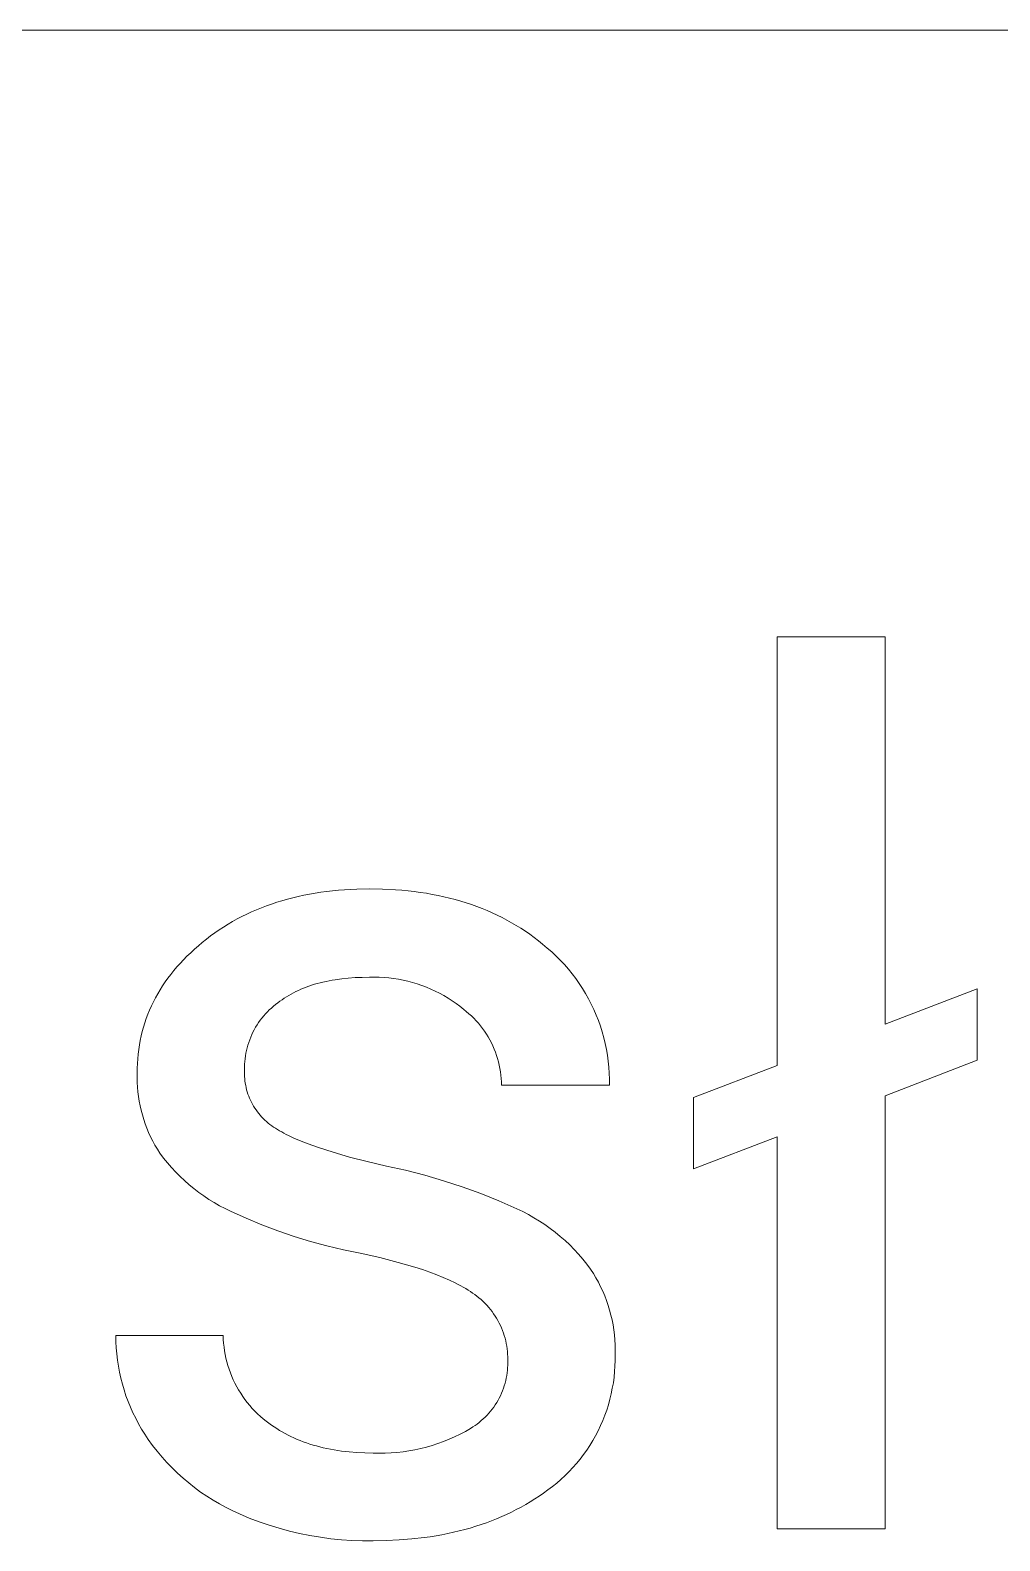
# Model space of a CAD drawing. Header units: millimetres. Extents: x -2542 to 6192, y -257 to 5845.
# Drawn here: x 4068.1 to 4163, y 572 to 719.8 of the extents above; entities that cross this region are included whole.
import ezdxf

# ---------------------------------------------------------------- set-up
doc = ezdxf.new("R2010")
doc.units = ezdxf.units.MM
doc.header["$MEASUREMENT"] = 0
doc.layers.add('Domyślny', color=7, linetype='Continuous', true_color=0x000000)

msp = doc.modelspace()

# ---------------------------------------------------------------- linework, layer by layer
at = {"layer": 'Domyślny', "color": 18, "lineweight": 15, "true_color": 0x000000}
for p, q in [((6183.9, 719.77), (2891.58, 719.77)), ((4141.21, 618.51), (4141.21, 660.45)), ((4141.21, 660.45), (4151.77, 660.45)), ((4151.77, 660.45), (4151.77, 622.55)), ((4094.9, 635.17), (4095.45, 635.28)), ((4095.45, 635.28), (4096.01, 635.38)), ((4096.01, 635.38), (4096.57, 635.46)), ((4096.57, 635.46), (4097.14, 635.54)), ((4097.14, 635.54), (4097.72, 635.61)), ((4097.72, 635.61), (4098.3, 635.66)), ((4098.3, 635.66), (4098.89, 635.71)), ((4098.89, 635.71), (4099.49, 635.75)), ((4099.49, 635.75), (4100.1, 635.77)), ((4100.1, 635.77), (4101.33, 635.79)), ((4101.33, 635.79), (4102.61, 635.77)), ((4102.61, 635.77), (4103.87, 635.71)), ((4103.87, 635.71), (4104.49, 635.66)), ((4104.49, 635.66), (4105.1, 635.6)), ((4105.1, 635.6), (4105.7, 635.53)), ((4105.7, 635.53), (4106.3, 635.45)), ((4106.3, 635.45), (4106.89, 635.36)), ((4106.89, 635.36), (4107.47, 635.26)), ((4107.47, 635.26), (4108.04, 635.15)), ((4090.27, 633.75), (4090.76, 633.95)), ((4090.76, 633.95), (4091.25, 634.14)), ((4091.25, 634.14), (4091.75, 634.31)), ((4091.75, 634.31), (4092.26, 634.48)), ((4092.26, 634.48), (4092.77, 634.64)), ((4092.77, 634.64), (4093.3, 634.79)), ((4093.3, 634.79), (4093.82, 634.93)), ((4093.82, 634.93), (4094.36, 635.06)), ((4094.36, 635.06), (4094.9, 635.17)), ((4108.04, 635.15), (4108.6, 635.03)), ((4108.6, 635.03), (4109.16, 634.9)), ((4109.16, 634.9), (4109.71, 634.76)), ((4109.71, 634.76), (4110.25, 634.6)), ((4110.25, 634.6), (4110.78, 634.44)), ((4110.78, 634.44), (4111.31, 634.26)), ((4111.31, 634.26), (4111.83, 634.08)), ((4111.83, 634.08), (4112.34, 633.88)), ((4112.34, 633.88), (4112.84, 633.68)), ((4087.06, 632.06), (4087.5, 632.34)), ((4087.5, 632.34), (4087.94, 632.6)), ((4087.94, 632.6), (4088.39, 632.85)), ((4088.39, 632.85), (4088.85, 633.09)), ((4088.85, 633.09), (4089.32, 633.32)), ((4089.32, 633.32), (4089.79, 633.54)), ((4089.79, 633.54), (4090.27, 633.75)), ((4112.84, 633.68), (4113.33, 633.46)), ((4113.33, 633.46), (4113.82, 633.23)), ((4113.82, 633.23), (4114.3, 633)), ((4114.3, 633), (4114.77, 632.75)), ((4114.77, 632.75), (4115.23, 632.49)), ((4115.23, 632.49), (4115.69, 632.22)), ((4084.98, 630.56), (4085.38, 630.88)), ((4085.38, 630.88), (4085.79, 631.19)), ((4085.79, 631.19), (4086.21, 631.49)), ((4086.21, 631.49), (4086.63, 631.78)), ((4086.63, 631.78), (4087.06, 632.06)), ((4115.69, 632.22), (4116.14, 631.94)), ((4116.14, 631.94), (4116.58, 631.65)), ((4116.58, 631.65), (4117.01, 631.35)), ((4117.01, 631.35), (4117.43, 631.04)), ((4117.43, 631.04), (4117.85, 630.71)), ((4083.48, 629.21), (4083.84, 629.55)), ((4083.84, 629.55), (4084.21, 629.89)), ((4084.21, 629.89), (4084.59, 630.23)), ((4084.59, 630.23), (4084.98, 630.56)), ((4117.85, 630.71), (4118.25, 630.38)), ((4118.25, 630.38), (4118.71, 630.01)), ((4118.71, 630.01), (4119.15, 629.63)), ((4119.15, 629.63), (4119.58, 629.23)), ((4082.18, 627.8), (4082.49, 628.16)), ((4082.49, 628.16), (4082.81, 628.51)), ((4082.81, 628.51), (4083.14, 628.87)), ((4083.14, 628.87), (4083.48, 629.21)), ((4119.58, 629.23), (4119.99, 628.81)), ((4119.99, 628.81), (4120.39, 628.39)), ((4120.39, 628.39), (4120.78, 627.94)), ((4120.78, 627.94), (4121.15, 627.49)), ((4081.09, 626.31), (4081.34, 626.69)), ((4081.34, 626.69), (4081.61, 627.06)), ((4081.61, 627.06), (4081.89, 627.43)), ((4081.89, 627.43), (4082.18, 627.8)), ((4095.94, 626.46), (4095.67, 626.37)), ((4096.22, 626.54), (4095.94, 626.46)), ((4096.5, 626.61), (4096.22, 626.54)), ((4096.78, 626.68), (4096.5, 626.61)), ((4097.08, 626.75), (4096.78, 626.68)), ((4097.37, 626.81), (4097.08, 626.75)), ((4097.67, 626.86), (4097.37, 626.81)), ((4097.98, 626.91), (4097.67, 626.86)), ((4098.61, 627), (4097.98, 626.91)), ((4099.26, 627.07), (4098.61, 627)), ((4099.93, 627.12), (4099.26, 627.07)), ((4100.62, 627.14), (4099.93, 627.12)), ((4101.33, 627.15), (4100.62, 627.14)), ((4101.8, 627.16), (4101.33, 627.15)), ((4102.27, 627.15), (4101.8, 627.16)), ((4102.75, 627.13), (4102.27, 627.15)), ((4103.22, 627.09), (4102.75, 627.13)), ((4103.69, 627.03), (4103.22, 627.09)), ((4104.16, 626.96), (4103.69, 627.03)), ((4104.63, 626.87), (4104.16, 626.96)), ((4105.09, 626.76), (4104.63, 626.87)), ((4105.55, 626.64), (4105.09, 626.76)), ((4106, 626.51), (4105.55, 626.64)), ((4106.45, 626.35), (4106, 626.51)), ((4121.15, 627.49), (4121.5, 627.02)), ((4121.5, 627.02), (4121.84, 626.54)), ((4121.84, 626.54), (4122.16, 626.05)), ((4080.19, 624.75), (4080.4, 625.15)), ((4080.4, 625.15), (4080.62, 625.54)), ((4080.62, 625.54), (4080.85, 625.93)), ((4080.85, 625.93), (4081.09, 626.31)), ((4092.78, 624.96), (4092.57, 624.81)), ((4093, 625.1), (4092.78, 624.96)), ((4093.21, 625.24), (4093, 625.1)), ((4093.44, 625.38), (4093.21, 625.24)), ((4093.67, 625.51), (4093.44, 625.38)), ((4093.9, 625.63), (4093.67, 625.51)), ((4094.14, 625.75), (4093.9, 625.63)), ((4094.38, 625.87), (4094.14, 625.75)), ((4094.63, 625.98), (4094.38, 625.87)), ((4094.88, 626.09), (4094.63, 625.98)), ((4095.14, 626.19), (4094.88, 626.09)), ((4095.4, 626.28), (4095.14, 626.19)), ((4095.67, 626.37), (4095.4, 626.28)), ((4106.89, 626.18), (4106.45, 626.35)), ((4107.33, 626), (4106.89, 626.18)), ((4107.76, 625.8), (4107.33, 626)), ((4108.18, 625.59), (4107.76, 625.8)), ((4108.6, 625.36), (4108.18, 625.59)), ((4109.01, 625.12), (4108.6, 625.36)), ((4109.41, 624.86), (4109.01, 625.12)), ((4122.16, 626.05), (4122.46, 625.55)), ((4122.46, 625.55), (4122.75, 625.04)), ((4122.75, 625.04), (4123.02, 624.52)), ((4151.77, 622.55), (4160.76, 626.01)), ((4160.76, 626.01), (4160.76, 619.03)), ((4079.5, 623.12), (4079.65, 623.53)), ((4079.65, 623.53), (4079.82, 623.94)), ((4079.82, 623.94), (4080, 624.35)), ((4080, 624.35), (4080.19, 624.75)), ((4091.16, 623.57), (4090.98, 623.37)), ((4091.34, 623.77), (4091.16, 623.57)), ((4091.53, 623.96), (4091.34, 623.77)), ((4091.73, 624.14), (4091.53, 623.96)), ((4091.94, 624.32), (4091.73, 624.14)), ((4092.15, 624.49), (4091.94, 624.32)), ((4092.37, 624.65), (4092.15, 624.49)), ((4092.57, 624.81), (4092.37, 624.65)), ((4109.8, 624.59), (4109.41, 624.86)), ((4110.18, 624.31), (4109.8, 624.59)), ((4110.55, 624.01), (4110.18, 624.31)), ((4110.8, 623.81), (4110.55, 624.01)), ((4111.05, 623.59), (4110.8, 623.81)), ((4111.3, 623.37), (4111.05, 623.59)), ((4123.02, 624.52), (4123.27, 623.99)), ((4123.27, 623.99), (4123.5, 623.46)), ((4123.5, 623.46), (4123.72, 622.91)), ((4079.11, 621.85), (4079.23, 622.28)), ((4079.23, 622.28), (4079.36, 622.7)), ((4079.36, 622.7), (4079.5, 623.12)), ((4090.06, 622.02), (4089.93, 621.78)), ((4090.19, 622.26), (4090.06, 622.02)), ((4090.33, 622.49), (4090.19, 622.26)), ((4090.48, 622.72), (4090.33, 622.49)), ((4090.64, 622.94), (4090.48, 622.72)), ((4090.8, 623.16), (4090.64, 622.94)), ((4090.98, 623.37), (4090.8, 623.16)), ((4111.53, 623.14), (4111.3, 623.37)), ((4111.76, 622.9), (4111.53, 623.14)), ((4111.98, 622.65), (4111.76, 622.9)), ((4112.19, 622.4), (4111.98, 622.65)), ((4112.39, 622.13), (4112.19, 622.4)), ((4112.58, 621.87), (4112.39, 622.13)), ((4123.72, 622.91), (4123.91, 622.36)), ((4123.91, 622.36), (4124.09, 621.8)), ((4078.77, 620.09), (4078.83, 620.54)), ((4078.83, 620.54), (4078.91, 620.98)), ((4078.91, 620.98), (4079.01, 621.42)), ((4079.01, 621.42), (4079.11, 621.85)), ((4089.43, 620.52), (4089.36, 620.26)), ((4089.52, 620.78), (4089.43, 620.52)), ((4089.61, 621.04), (4089.52, 620.78)), ((4089.71, 621.29), (4089.61, 621.04)), ((4089.82, 621.54), (4089.71, 621.29)), ((4089.93, 621.78), (4089.82, 621.54)), ((4112.76, 621.59), (4112.58, 621.87)), ((4112.93, 621.31), (4112.76, 621.59)), ((4113.09, 621.02), (4112.93, 621.31)), ((4113.25, 620.73), (4113.09, 621.02)), ((4113.39, 620.43), (4113.25, 620.73)), ((4124.09, 621.8), (4124.25, 621.24)), ((4124.25, 621.24), (4124.39, 620.67)), ((4124.39, 620.67), (4124.5, 620.09)), ((4078.64, 618.72), (4078.67, 619.18)), ((4078.67, 619.18), (4078.71, 619.64)), ((4078.71, 619.64), (4078.77, 620.09)), ((4089.16, 619.19), (4089.14, 618.92)), ((4089.2, 619.46), (4089.16, 619.19)), ((4089.24, 619.73), (4089.2, 619.46)), ((4089.3, 620), (4089.24, 619.73)), ((4089.36, 620.26), (4089.3, 620)), ((4113.52, 620.13), (4113.39, 620.43)), ((4113.64, 619.82), (4113.52, 620.13)), ((4113.75, 619.51), (4113.64, 619.82)), ((4113.85, 619.2), (4113.75, 619.51)), ((4113.94, 618.88), (4113.85, 619.2)), ((4124.5, 620.09), (4124.6, 619.52)), ((4124.6, 619.52), (4124.68, 618.94)), ((4160.76, 619.03), (4151.77, 615.57)), ((4078.61, 617.79), (4078.62, 618.26)), ((4078.61, 617.33), (4078.61, 617.79)), ((4078.62, 618.26), (4078.64, 618.72)), ((4089.11, 618.11), (4089.1, 617.89)), ((4089.1, 617.89), (4089.1, 617.67)), ((4089.1, 617.67), (4089.11, 617.45)), ((4089.12, 618.65), (4089.11, 618.38)), ((4089.11, 618.38), (4089.11, 618.11)), ((4089.14, 618.92), (4089.12, 618.65)), ((4114.01, 618.56), (4113.94, 618.88)), ((4114.08, 618.24), (4114.01, 618.56)), ((4114.13, 617.91), (4114.08, 618.24)), ((4114.18, 617.58), (4114.13, 617.91)), ((4114.21, 617.26), (4114.18, 617.58)), ((4124.68, 618.94), (4124.74, 618.35)), ((4124.74, 618.35), (4124.78, 617.77)), ((4124.78, 617.77), (4124.8, 617.18)), ((4133.01, 615.4), (4141.21, 618.51)), ((4078.62, 616.87), (4078.61, 617.33)), ((4078.64, 616.41), (4078.62, 616.87)), ((4078.68, 615.95), (4078.64, 616.41)), ((4089.11, 617.45), (4089.13, 617.23)), ((4089.13, 617.23), (4089.15, 617.01)), ((4089.15, 617.01), (4089.18, 616.8)), ((4089.18, 616.8), (4089.22, 616.58)), ((4089.22, 616.58), (4089.26, 616.37)), ((4089.26, 616.37), (4089.31, 616.15)), ((4089.31, 616.15), (4089.37, 615.94)), ((4114.23, 616.93), (4114.21, 617.26)), ((4114.24, 616.6), (4114.23, 616.93)), ((4124.8, 616.6), (4114.24, 616.6)), ((4124.8, 617.18), (4124.8, 616.6)), ((4078.74, 615.49), (4078.68, 615.95)), ((4078.81, 615.04), (4078.74, 615.49)), ((4078.9, 614.59), (4078.81, 615.04)), ((4079, 614.14), (4078.9, 614.59)), ((4089.37, 615.94), (4089.44, 615.73)), ((4089.44, 615.73), (4089.52, 615.53)), ((4089.52, 615.53), (4089.6, 615.32)), ((4089.6, 615.32), (4089.69, 615.12)), ((4089.69, 615.12), (4089.78, 614.92)), ((4089.78, 614.92), (4089.88, 614.73)), ((4089.88, 614.73), (4089.99, 614.54)), ((4133.01, 608.42), (4133.01, 615.4)), ((4151.77, 615.57), (4151.77, 573.2)), ((4079.12, 613.69), (4079, 614.14)), ((4079.25, 613.25), (4079.12, 613.69)), ((4079.39, 612.82), (4079.25, 613.25)), ((4089.99, 614.54), (4090.11, 614.35)), ((4090.11, 614.35), (4090.23, 614.17)), ((4090.23, 614.17), (4090.36, 613.99)), ((4090.36, 613.99), (4090.49, 613.82)), ((4090.49, 613.82), (4090.64, 613.65)), ((4090.64, 613.65), (4090.78, 613.49)), ((4090.78, 613.49), (4090.93, 613.33)), ((4090.93, 613.33), (4091.09, 613.18)), ((4091.09, 613.18), (4091.25, 613.03)), ((4079.56, 612.39), (4079.39, 612.82)), ((4079.73, 611.96), (4079.56, 612.39)), ((4079.92, 611.54), (4079.73, 611.96)), ((4091.25, 613.03), (4091.42, 612.89)), ((4091.42, 612.89), (4091.59, 612.75)), ((4091.59, 612.75), (4091.77, 612.62)), ((4091.77, 612.62), (4091.95, 612.5)), ((4091.95, 612.5), (4092.14, 612.38)), ((4092.14, 612.38), (4092.33, 612.26)), ((4092.33, 612.26), (4092.53, 612.14)), ((4092.53, 612.14), (4092.74, 612.02)), ((4092.74, 612.02), (4092.96, 611.9)), ((4092.96, 611.9), (4093.18, 611.78)), ((4093.18, 611.78), (4093.42, 611.66)), ((4093.42, 611.66), (4093.93, 611.43)), ((4080.13, 611.13), (4079.92, 611.54)), ((4080.35, 610.72), (4080.13, 611.13)), ((4080.58, 610.33), (4080.35, 610.72)), ((4080.82, 609.94), (4080.58, 610.33)), ((4093.93, 611.43), (4094.47, 611.19)), ((4094.47, 611.19), (4095.06, 610.95)), ((4095.06, 610.95), (4095.68, 610.72)), ((4095.68, 610.72), (4096.34, 610.49)), ((4096.34, 610.49), (4097.77, 610.03)), ((4141.21, 611.53), (4133.01, 608.42)), ((4141.21, 573.2), (4141.21, 611.53)), ((4081.19, 609.46), (4080.82, 609.94)), ((4081.57, 608.99), (4081.19, 609.46)), ((4081.97, 608.54), (4081.57, 608.99)), ((4097.77, 610.03), (4099.36, 609.57)), ((4099.36, 609.57), (4101.1, 609.13)), ((4101.1, 609.13), (4102.98, 608.69)), ((4102.98, 608.69), (4104.86, 608.27)), ((4082.38, 608.1), (4081.97, 608.54)), ((4082.8, 607.67), (4082.38, 608.1)), ((4083.24, 607.26), (4082.8, 607.67)), ((4083.7, 606.86), (4083.24, 607.26)), ((4104.86, 608.27), (4106.73, 607.79)), ((4106.73, 607.79), (4108.57, 607.25)), ((4108.57, 607.25), (4110.4, 606.66)), ((4084.16, 606.48), (4083.7, 606.86)), ((4084.64, 606.11), (4084.16, 606.48)), ((4085.13, 605.76), (4084.64, 606.11)), ((4085.63, 605.43), (4085.13, 605.76)), ((4110.4, 606.66), (4112.21, 606)), ((4112.21, 606), (4113.99, 605.28)), ((4086.15, 605.11), (4085.63, 605.43)), ((4086.67, 604.81), (4086.15, 605.11)), ((4087.2, 604.53), (4086.67, 604.81)), ((4087.74, 604.26), (4087.2, 604.53)), ((4089.27, 603.58), (4087.74, 604.26)), ((4113.99, 605.28), (4115.75, 604.5)), ((4115.75, 604.5), (4116.32, 604.23)), ((4116.32, 604.23), (4116.88, 603.94)), ((4090.81, 602.94), (4089.27, 603.58)), ((4092.37, 602.35), (4090.81, 602.94)), ((4116.88, 603.94), (4117.42, 603.63)), ((4117.42, 603.63), (4117.96, 603.3)), ((4117.96, 603.3), (4118.48, 602.96)), ((4118.48, 602.96), (4119, 602.59)), ((4093.95, 601.81), (4092.37, 602.35)), ((4095.55, 601.32), (4093.95, 601.81)), ((4097.16, 600.89), (4095.55, 601.32)), ((4119, 602.59), (4119.5, 602.21)), ((4119.5, 602.21), (4119.98, 601.81)), ((4119.98, 601.81), (4120.46, 601.4)), ((4120.46, 601.4), (4120.91, 600.97)), ((4098.79, 600.5), (4097.16, 600.89)), ((4100.42, 600.16), (4098.79, 600.5)), ((4102.35, 599.73), (4100.42, 600.16)), ((4120.91, 600.97), (4121.36, 600.52)), ((4121.36, 600.52), (4121.78, 600.06)), ((4121.78, 600.06), (4122.19, 599.59)), ((4104.13, 599.27), (4102.35, 599.73)), ((4104.96, 599.04), (4104.13, 599.27)), ((4105.75, 598.8), (4104.96, 599.04)), ((4106.51, 598.56), (4105.75, 598.8)), ((4107.22, 598.31), (4106.51, 598.56)), ((4122.19, 599.59), (4122.59, 599.1)), ((4122.59, 599.1), (4122.96, 598.59)), ((4122.96, 598.59), (4123.23, 598.18)), ((4107.9, 598.05), (4107.22, 598.31)), ((4108.54, 597.79), (4107.9, 598.05)), ((4109.15, 597.53), (4108.54, 597.79)), ((4109.72, 597.26), (4109.15, 597.53)), ((4109.99, 597.12), (4109.72, 597.26)), ((4110.25, 596.98), (4109.99, 597.12)), ((4110.5, 596.84), (4110.25, 596.98)), ((4110.74, 596.7), (4110.5, 596.84)), ((4123.23, 598.18), (4123.48, 597.76)), ((4123.48, 597.76), (4123.72, 597.33)), ((4123.72, 597.33), (4123.94, 596.89)), ((4123.94, 596.89), (4124.15, 596.44)), ((4110.98, 596.56), (4110.74, 596.7)), ((4111.2, 596.41), (4110.98, 596.56)), ((4111.42, 596.27), (4111.2, 596.41)), ((4111.62, 596.12), (4111.42, 596.27)), ((4111.83, 595.96), (4111.62, 596.12)), ((4112.04, 595.8), (4111.83, 595.96)), ((4112.24, 595.63), (4112.04, 595.8)), ((4112.44, 595.45), (4112.24, 595.63)), ((4112.63, 595.26), (4112.44, 595.45)), ((4124.15, 596.44), (4124.34, 595.99)), ((4124.34, 595.99), (4124.51, 595.53)), ((4124.51, 595.53), (4124.67, 595.06)), ((4112.81, 595.07), (4112.63, 595.26)), ((4112.99, 594.87), (4112.81, 595.07)), ((4113.15, 594.67), (4112.99, 594.87)), ((4113.32, 594.46), (4113.15, 594.67)), ((4113.47, 594.24), (4113.32, 594.46)), ((4113.62, 594.02), (4113.47, 594.24)), ((4113.76, 593.8), (4113.62, 594.02)), ((4124.67, 595.06), (4124.82, 594.59)), ((4124.82, 594.59), (4124.94, 594.12)), ((4124.94, 594.12), (4125.05, 593.64)), ((4113.89, 593.57), (4113.76, 593.8)), ((4114.01, 593.33), (4113.89, 593.57)), ((4114.13, 593.09), (4114.01, 593.33)), ((4114.24, 592.85), (4114.13, 593.09)), ((4114.34, 592.61), (4114.24, 592.85)), ((4114.43, 592.36), (4114.34, 592.61)), ((4125.05, 593.64), (4125.15, 593.16)), ((4125.15, 593.16), (4125.22, 592.67)), ((4125.22, 592.67), (4125.28, 592.18)), ((4076.53, 591.51), (4076.52, 592.11)), ((4076.52, 592.11), (4087.02, 592.11)), ((4076.56, 590.91), (4076.53, 591.51)), ((4087.02, 592.11), (4087.03, 591.74)), ((4087.03, 591.74), (4087.06, 591.36)), ((4087.06, 591.36), (4087.1, 590.99)), ((4087.1, 590.99), (4087.15, 590.62)), ((4114.51, 592.11), (4114.43, 592.36)), ((4114.59, 591.85), (4114.51, 592.11)), ((4114.65, 591.59), (4114.59, 591.85)), ((4114.71, 591.34), (4114.65, 591.59)), ((4114.75, 591.07), (4114.71, 591.34)), ((4114.79, 590.81), (4114.75, 591.07)), ((4125.28, 592.18), (4125.32, 591.69)), ((4125.32, 591.69), (4125.35, 591.2)), ((4125.35, 591.2), (4125.36, 590.71)), ((4076.61, 590.31), (4076.56, 590.91)), ((4076.68, 589.72), (4076.61, 590.31)), ((4076.77, 589.12), (4076.68, 589.72)), ((4087.15, 590.62), (4087.21, 590.26)), ((4087.21, 590.26), (4087.29, 589.89)), ((4087.29, 589.89), (4087.38, 589.53)), ((4087.38, 589.53), (4087.48, 589.17)), ((4114.82, 590.55), (4114.79, 590.81)), ((4114.84, 590.29), (4114.82, 590.55)), ((4114.85, 590.02), (4114.84, 590.29)), ((4114.86, 589.76), (4114.85, 590.02)), ((4114.85, 589.49), (4114.86, 589.76)), ((4114.85, 589.23), (4114.85, 589.49)), ((4125.35, 589.67), (4125.34, 589.12)), ((4125.36, 590.71), (4125.35, 590.22)), ((4125.35, 590.22), (4125.35, 589.67)), ((4076.88, 588.53), (4076.77, 589.12)), ((4077.01, 587.95), (4076.88, 588.53)), ((4087.48, 589.17), (4087.59, 588.81)), ((4087.59, 588.81), (4087.72, 588.46)), ((4087.72, 588.46), (4087.86, 588.12)), ((4087.86, 588.12), (4088.01, 587.78)), ((4114.7, 587.95), (4114.75, 588.2)), ((4114.75, 588.2), (4114.79, 588.46)), ((4114.79, 588.46), (4114.82, 588.72)), ((4114.82, 588.72), (4114.84, 588.97)), ((4114.84, 588.97), (4114.85, 589.23)), ((4125.25, 588.03), (4125.18, 587.49)), ((4125.3, 588.58), (4125.25, 588.03)), ((4125.34, 589.12), (4125.3, 588.58)), ((4077.16, 587.37), (4077.01, 587.95)), ((4077.32, 586.79), (4077.16, 587.37)), ((4077.51, 586.22), (4077.32, 586.79)), ((4088.01, 587.78), (4088.17, 587.44)), ((4088.17, 587.44), (4088.34, 587.11)), ((4088.34, 587.11), (4088.53, 586.79)), ((4088.53, 586.79), (4088.73, 586.47)), ((4114.24, 586.47), (4114.34, 586.71)), ((4114.34, 586.71), (4114.43, 586.95)), ((4114.43, 586.95), (4114.51, 587.2)), ((4114.51, 587.2), (4114.59, 587.45)), ((4114.59, 587.45), (4114.65, 587.7)), ((4114.65, 587.7), (4114.7, 587.95)), ((4125.08, 586.95), (4124.97, 586.41)), ((4125.18, 587.49), (4125.08, 586.95)), ((4077.72, 585.66), (4077.51, 586.22)), ((4077.95, 585.1), (4077.72, 585.66)), ((4078.19, 584.55), (4077.95, 585.1)), ((4088.73, 586.47), (4088.93, 586.16)), ((4088.93, 586.16), (4089.15, 585.85)), ((4089.15, 585.85), (4089.38, 585.56)), ((4089.38, 585.56), (4089.61, 585.27)), ((4089.61, 585.27), (4089.86, 584.99)), ((4113.33, 584.91), (4113.48, 585.12)), ((4113.48, 585.12), (4113.63, 585.33)), ((4113.63, 585.33), (4113.77, 585.55)), ((4113.77, 585.55), (4113.9, 585.78)), ((4113.9, 585.78), (4114.02, 586)), ((4114.02, 586), (4114.14, 586.23)), ((4114.14, 586.23), (4114.24, 586.47)), ((4124.7, 585.35), (4124.53, 584.83)), ((4124.85, 585.88), (4124.7, 585.35)), ((4124.97, 586.41), (4124.85, 585.88)), ((4078.46, 584.02), (4078.19, 584.55)), ((4078.74, 583.49), (4078.46, 584.02)), ((4089.86, 584.99), (4090.12, 584.72)), ((4090.12, 584.72), (4090.38, 584.46)), ((4090.38, 584.46), (4090.66, 584.21)), ((4090.66, 584.21), (4090.94, 583.96)), ((4090.94, 583.96), (4091.23, 583.73)), ((4091.23, 583.73), (4091.48, 583.54)), ((4091.48, 583.54), (4091.74, 583.36)), ((4111.86, 583.46), (4112.07, 583.62)), ((4112.07, 583.62), (4112.26, 583.79)), ((4112.26, 583.79), (4112.46, 583.96)), ((4112.46, 583.96), (4112.65, 584.14)), ((4112.65, 584.14), (4112.83, 584.32)), ((4112.83, 584.32), (4113, 584.51)), ((4113, 584.51), (4113.17, 584.71)), ((4113.17, 584.71), (4113.33, 584.91)), ((4124.15, 583.8), (4123.93, 583.3)), ((4124.35, 584.31), (4124.15, 583.8)), ((4124.53, 584.83), (4124.35, 584.31)), ((4079.04, 582.97), (4078.74, 583.49)), ((4079.35, 582.46), (4079.04, 582.97)), ((4079.69, 581.96), (4079.35, 582.46)), ((4091.74, 583.36), (4091.99, 583.18)), ((4091.99, 583.18), (4092.26, 583.01)), ((4092.26, 583.01), (4092.53, 582.84)), ((4092.53, 582.84), (4092.8, 582.68)), ((4092.8, 582.68), (4093.08, 582.52)), ((4093.08, 582.52), (4093.36, 582.37)), ((4093.36, 582.37), (4093.65, 582.23)), ((4093.65, 582.23), (4093.94, 582.1)), ((4093.94, 582.1), (4094.24, 581.96)), ((4109.12, 581.97), (4109.66, 582.21)), ((4109.66, 582.21), (4110.19, 582.47)), ((4110.19, 582.47), (4110.71, 582.74)), ((4110.71, 582.74), (4111.21, 583.03)), ((4111.21, 583.03), (4111.44, 583.17)), ((4111.44, 583.17), (4111.65, 583.31)), ((4111.65, 583.31), (4111.86, 583.46)), ((4123.44, 582.32), (4123.17, 581.84)), ((4123.7, 582.8), (4123.44, 582.32)), ((4123.93, 583.3), (4123.7, 582.8)), ((4080.12, 581.37), (4079.69, 581.96)), ((4080.57, 580.79), (4080.12, 581.37)), ((4081.04, 580.23), (4080.57, 580.79)), ((4094.24, 581.96), (4094.55, 581.84)), ((4094.55, 581.84), (4094.85, 581.72)), ((4094.85, 581.72), (4095.17, 581.61)), ((4095.17, 581.61), (4095.49, 581.5)), ((4095.49, 581.5), (4095.81, 581.4)), ((4095.81, 581.4), (4096.14, 581.31)), ((4096.14, 581.31), (4096.47, 581.22)), ((4096.47, 581.22), (4096.81, 581.14)), ((4096.81, 581.14), (4097.16, 581.06)), ((4097.16, 581.06), (4097.51, 580.99)), ((4097.51, 580.99), (4097.86, 580.93)), ((4097.86, 580.93), (4098.22, 580.87)), ((4098.22, 580.87), (4098.58, 580.82)), ((4098.58, 580.82), (4098.95, 580.77)), ((4098.95, 580.77), (4099.33, 580.73)), ((4099.33, 580.73), (4100.09, 580.67)), ((4100.09, 580.67), (4100.87, 580.63)), ((4100.87, 580.63), (4101.68, 580.62)), ((4101.68, 580.62), (4102.26, 580.6)), ((4102.26, 580.6), (4102.85, 580.61)), ((4102.85, 580.61), (4103.44, 580.63)), ((4103.44, 580.63), (4104.02, 580.68)), ((4104.02, 580.68), (4104.61, 580.74)), ((4104.61, 580.74), (4105.19, 580.83)), ((4105.19, 580.83), (4105.76, 580.93)), ((4105.76, 580.93), (4106.34, 581.06)), ((4106.34, 581.06), (4106.91, 581.2)), ((4106.91, 581.2), (4107.47, 581.36)), ((4107.47, 581.36), (4108.03, 581.55)), ((4108.03, 581.55), (4108.58, 581.75)), ((4108.58, 581.75), (4109.12, 581.97)), ((4122.59, 580.91), (4122.27, 580.47)), ((4122.89, 581.37), (4122.59, 580.91)), ((4123.17, 581.84), (4122.89, 581.37)), ((4081.52, 579.69), (4081.04, 580.23)), ((4082.03, 579.17), (4081.52, 579.69)), ((4082.55, 578.66), (4082.03, 579.17)), ((4121.23, 579.2), (4120.85, 578.8)), ((4121.59, 579.61), (4121.23, 579.2)), ((4121.94, 580.03), (4121.59, 579.61)), ((4122.27, 580.47), (4121.94, 580.03)), ((4083.09, 578.17), (4082.55, 578.66)), ((4083.65, 577.7), (4083.09, 578.17)), ((4084.22, 577.24), (4083.65, 577.7)), ((4119.64, 577.68), (4119.22, 577.34)), ((4120.06, 578.04), (4119.64, 577.68)), ((4120.46, 578.41), (4120.06, 578.04)), ((4120.85, 578.8), (4120.46, 578.41)), ((4084.81, 576.81), (4084.22, 577.24)), ((4085.41, 576.4), (4084.81, 576.81)), ((4086.03, 576.01), (4085.41, 576.4)), ((4117.93, 576.42), (4117.5, 576.13)), ((4118.36, 576.71), (4117.93, 576.42)), ((4118.78, 577.01), (4118.36, 576.71)), ((4119.22, 577.34), (4118.78, 577.01)), ((4086.66, 575.64), (4086.03, 576.01)), ((4087.3, 575.29), (4086.66, 575.64)), ((4087.95, 574.96), (4087.3, 575.29)), ((4088.62, 574.66), (4087.95, 574.96)), ((4115.22, 574.85), (4114.74, 574.62)), ((4115.69, 575.09), (4115.22, 574.85)), ((4116.16, 575.33), (4115.69, 575.09)), ((4116.61, 575.59), (4116.16, 575.33)), ((4117.06, 575.86), (4116.61, 575.59)), ((4117.5, 576.13), (4117.06, 575.86)), ((4089.57, 574.26), (4088.62, 574.66)), ((4090.53, 573.89), (4089.57, 574.26)), ((4091.51, 573.56), (4090.53, 573.89)), ((4092.5, 573.26), (4091.51, 573.56)), ((4093.49, 572.99), (4092.5, 573.26)), ((4111.19, 573.29), (4110.65, 573.14)), ((4111.72, 573.46), (4111.19, 573.29)), ((4112.24, 573.63), (4111.72, 573.46)), ((4112.76, 573.81), (4112.24, 573.63)), ((4113.26, 574), (4112.76, 573.81)), ((4113.76, 574.2), (4113.26, 574)), ((4114.26, 574.4), (4113.76, 574.2)), ((4114.74, 574.62), (4114.26, 574.4)), ((4151.77, 573.2), (4141.21, 573.2)), ((4094.5, 572.75), (4093.49, 572.99)), ((4095.51, 572.55), (4094.5, 572.75)), ((4096.53, 572.38), (4095.51, 572.55)), ((4097.55, 572.24), (4096.53, 572.38)), ((4098.58, 572.14), (4097.55, 572.24)), ((4099.61, 572.07), (4098.58, 572.14)), ((4100.64, 572.04), (4099.61, 572.07)), ((4101.68, 572.04), (4100.64, 572.04)), ((4102.97, 572.06), (4101.68, 572.04)), ((4104.23, 572.12), (4102.97, 572.06)), ((4105.47, 572.22), (4104.23, 572.12)), ((4106.67, 572.36), (4105.47, 572.22)), ((4107.26, 572.44), (4106.67, 572.36)), ((4107.84, 572.53), (4107.26, 572.44)), ((4108.42, 572.63), (4107.84, 572.53)), ((4108.99, 572.75), (4108.42, 572.63)), ((4109.55, 572.87), (4108.99, 572.75)), ((4110.1, 573), (4109.55, 572.87)), ((4110.65, 573.14), (4110.1, 573))]:
    msp.add_line(p, q, dxfattribs=at)

doc.saveas('drawing.dxf')
